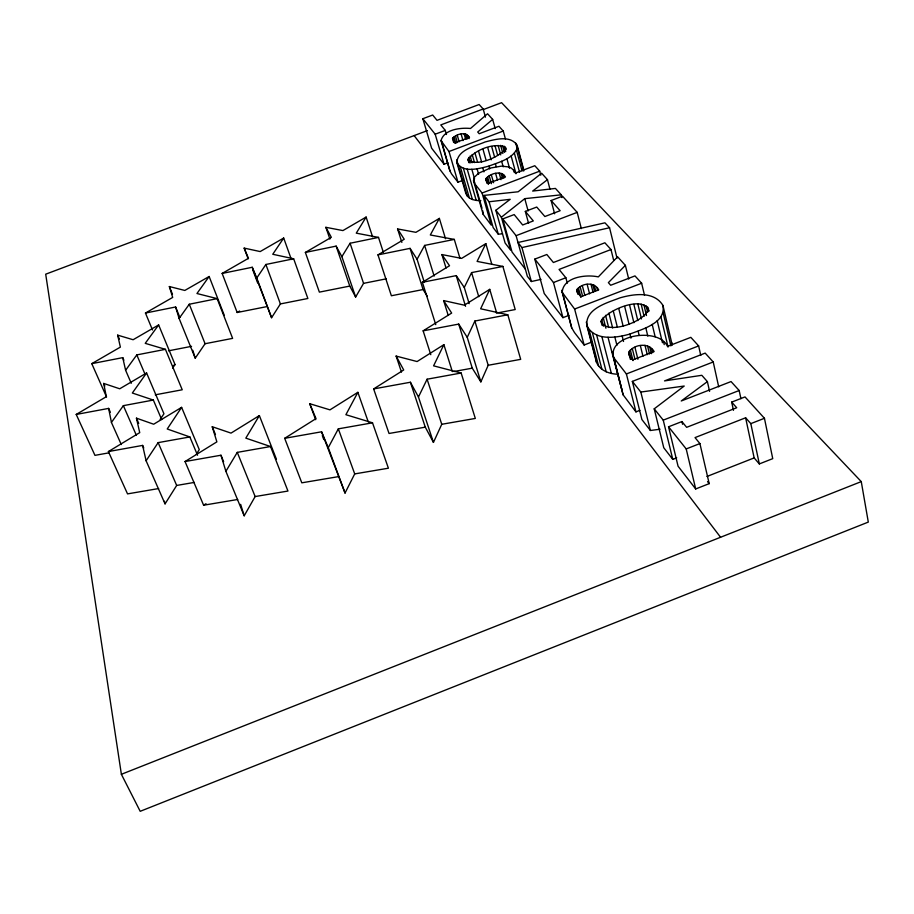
<?xml version="1.0" encoding="UTF-8"?>
<svg xmlns="http://www.w3.org/2000/svg" width="914" height="914" viewBox="0 0 914 914"><rect width="100%" height="100%" fill="white"/><g stroke="black" fill="none" stroke-linecap="round" stroke-linejoin="round"><path stroke-width="1.37" d="M468.048 159.847C473.955 150.17 495.559 141.407 505.773 147.897L505.785 149.016C498.576 157.048 477.565 167.056 468.048 159.847L468.825 162.555M482.729 210.746L483.163 214.322L491.264 225.152L482.078 193.014L475.211 184.388L473.498 180.789L474.366 177.259L478.525 173.249L490.338 168.062L501.375 166.131L508.492 166.908L511.349 168.096L516.124 172.815L534.804 165.731L539.717 171.147L540.791 175.191M586.902 325.795C594.957 341.208 616.036 337.974 629.917 334.044C642.462 329.189 666.123 322.905 662.947 305.436C654.093 290.915 633.859 293.885 619.966 297.861C607.433 302.74 584.88 308.612 586.902 325.795L596.465 362.275C599.904 370.478 609.124 373.929 617.453 374.226M592.078 341.939L584.137 345.001L574.449 332.49L571.696 327.806L562.201 292.343C563.081 276.999 586.103 274.166 598.316 276.908L617.613 256.811L625.382 265.357L628.718 279.056M639.926 410.34L635.961 411.883L623.131 394.859L613.568 357.408C607.49 334.593 658.937 326.949 667.494 346.395L690.835 337.346L698.639 345.915L700.775 355.466M628.706 352.701C633.253 344.064 649.009 342.053 654.138 351.57L632.705 359.888L629.358 355.535L628.706 352.701L630.386 359.396M648.46 308.292C647.558 320.814 606.199 336.295 601.024 321.26C606.382 310.52 643.57 294.342 649.111 311.023M456.794 162.406C463.112 173.534 478.97 168.564 488.887 166.131C499.067 162.064 512.88 158.99 517.427 147.817L517.153 145.349C510.286 134.804 495.034 139.476 485.048 141.978C475.131 146.309 457.948 149.428 456.794 162.406L465.843 193.46C468.059 199.423 475.2 200.749 480.833 200.669M576.791 290.184C581.018 282.963 594.5 281.386 598.716 289.864L580.824 296.742L577.214 292.046L576.791 290.184L577.877 294.285M430.791 354.689L423.136 330.834L458.725 324.093L472.275 368.171L480.855 381.892L488.202 365.269L474.88 321.031L507.818 314.793L520.694 359.351L488.202 365.269M425.284 427.158L389.033 433.476L373.643 388.918L410.409 382.246L425.284 427.158L433.453 442.399L441.748 424.29L427.101 379.207L461.147 373.015L475.314 418.441L441.748 424.29M480.855 381.892L467.237 337.323L474.88 321.031M496.531 312.508L489.755 289.35L480.638 308.783L507.818 314.793M433.453 442.399L418.463 396.996L427.101 379.207M452.35 371.598L443.873 344.669L433.59 365.84L461.147 373.015M469.156 303.642L464.278 287.453L471.59 272.601L502.894 266.431L515.21 309.549L496.416 313.125M491.743 264.055L485.837 243.638L477.097 261.404L502.894 266.431M486.019 178.721C490.121 173.363 501.078 170.061 505.453 176.859L488.305 183.36L486.225 180.595L486.019 178.721L487.151 182.709M338.191 476.685L301.803 482.821L284.677 438.309L321.579 431.796L345.046 493.034L354.712 473.898L338.329 428.849L372.512 422.816L388.404 468.208L354.712 473.898M345.046 493.034L328.263 447.666L338.329 428.849M368.273 421.937L357.865 392.334L345.892 414.705L372.512 422.816M424.256 282.083L417.07 259.268L424.622 245.42L454.292 239.411L459.925 258.182M445.529 238.748L439.36 218.389L430.311 234.978L454.292 239.411M452.521 138.517C456.257 133.901 465.843 131.159 469.51 137.374L454.989 142.847L452.521 138.517L453.675 142.481M237.686 499.49L203.616 505.214L185.039 461.536L220.96 455.229L225.884 471.316L244.187 515.804L255.143 496.553L287.956 491.047L270.544 446.535L245.82 438.137L259.37 415.584L276.405 459.171M349.776 286.082L319.374 292.126L305.367 252.435L336.135 246.117L349.776 286.082L355.637 297.027L363.566 283.351L386.302 278.827M225.884 471.316L237.274 452.373L270.544 446.535M355.637 297.027L341.882 256.651L350.085 243.25L378.51 237.412L383.32 252.207M372.592 236.84L366.114 217.075L356.266 233.15L378.51 237.412M158.625 488.556L127.537 493.891L108.389 451.562L142.618 445.415L146.103 460.77L165.057 503.877L176.676 485.448L194.351 482.409M196.35 454.235L199.275 449.608L181.612 407.358L153.678 424.222L136.449 418.155L139.728 432.642L108.389 451.562M266.911 306.601L237.172 312.497L222.148 273.435L252.241 267.276L271.572 317.729L280.392 303.928L307.869 298.49L293.668 258.788L272.76 254.275L283.694 238.04L291.395 259.519M146.103 460.77L158.156 442.627L189.861 436.949L197.538 455.241M181.612 407.358L167.228 428.986L189.861 436.949M160.133 419.446L163.949 413.779L146.583 372.969L119.723 388.793L103.693 383.423L106.321 396.699L76.216 414.442L94.953 455.355L108.88 452.853M271.572 317.729L256.765 278.005L265.883 264.477L293.668 258.788M152.512 329.977L145.452 313.045L175.614 306.99L179.11 318.438L195.242 358.185L205.079 343.721L232.624 338.374L217.144 298.638L196.956 293.52L209.146 276.485L224.318 315.444M172.62 368.091L175.054 364.583L158.636 324.95L133.113 339.734L117.666 335.141L120.374 347.103L91.777 363.658L106.572 396.996M121.288 444.547L111.428 422.439L123.356 405.656L153.346 400.058L161.687 419.583M146.583 372.969L132.336 393.02L153.346 400.058M179.11 318.438L189.278 304.236L217.144 298.638M131.25 383.297L125.606 370.261L136.803 354.906L165.434 349.342L182.229 389.775L155.277 394.814M158.636 324.95L145.235 343.344L165.434 349.342M625.382 265.357L608.381 282.632L610.666 285.259L634.979 275.914L641.639 283.237L644.519 295.302M463.204 180.207L457.971 182.194L451.63 174.014L449.928 170.895L441.016 140.619C443.964 129.434 460.473 127.469 470.516 128.474L487.55 113.77L492.657 119.38L477.714 132.004L479.199 133.718L498.93 126.281L503.26 131.045L505.453 139.088M549.954 189.175L547.463 179.658L541.614 173.226L518.147 191.78L483.986 195.402L489.07 201.766L510.206 199.321L495.856 210.277L505.111 243.021L510.663 250.185L501.386 217.212L524.773 198.646L561.253 194.831L561.973 197.595M547.463 179.658L532.668 191.072L555.426 188.421L561.253 194.831M676.714 457.834L672.773 459.376L663.758 447.746L654.218 408.832L684.209 386.039L640.828 392.049L632.339 381.401L705.174 353.112L713.228 361.967L718.701 386.839M713.228 361.967L664.512 380.909L701.815 375.3L707.39 381.618L681.25 400.983L731.051 381.561L739.175 390.507L740.923 398.687M203.616 505.214L206.016 503.694M373.643 388.918L403.714 369.976L396.139 356.083L417.092 361.544L443.873 344.669M284.677 438.309L316.016 418.612L309.732 403.702L329.965 409.86L357.865 392.334M423.136 330.834L451.653 313.079L443.633 300.592L464.346 305.173L489.755 289.35M185.039 461.536L216.869 441.862L212.242 426.724L231.025 433.11L259.37 415.584M435.761 324.653L422.394 282.289L449.528 265.757L441.919 254.56L461.616 258.399L485.837 243.638M427.341 296.342L423.079 289.544L391.375 295.759L377.973 254.88L404.228 239.274L397.579 228.934L415.916 232.327L439.36 218.389M172.666 366L175.054 364.583M237.172 312.497L239.628 311.046M305.367 252.435L331.336 237.32L325.875 227.312L342.91 230.579L366.114 217.075M222.148 273.435L248.459 258.308L244.164 248.105L260.182 251.567L283.694 238.04M145.452 313.045L172.677 297.416L169.353 286.539L184.822 290.446L209.146 276.485M121.379 774.295L861.262 481.609L868.3 522.088L140.196 811.312L121.379 774.295L45.7 274.189L427.398 130.599M706.933 476.48L754.153 457.914L759.317 463.924L772.741 458.645L764.447 418.292L745.013 396.916L731.691 402.114L733.462 410.329M731.691 402.114L736.707 407.758L686.643 427.329L681.924 421.56L668.545 426.792L678.062 466.209L695.691 488.956L709.184 483.643L699.907 443.576L695.028 437.6L745.618 417.789L750.817 423.628L759.317 463.924M668.545 426.792L686.208 448.934L699.907 443.576M750.817 423.628L764.447 418.292M654.218 408.832L663.244 420.143L739.175 390.507M613.568 357.408L626.398 373.952L698.639 345.915M613.66 260.33L610.998 249.533L604.874 242.793L553.381 262.501L546.835 254.503L534.804 259.108L553.473 282.517L565.869 277.753L567.308 283.169M562.201 292.343L574.62 309.035L641.639 283.237M534.804 259.108L544.218 293.497L562.944 317.649L569.068 315.296M610.998 249.533L559.06 269.436L565.869 277.753M525.447 269.264L512.034 251.967L502.746 218.926L514.171 214.584L522.671 224.981L533.308 220.925L525.322 211.397L536.735 207.055L544.87 216.527L560.156 210.7L551.119 200.52L562.498 196.19L577.202 212.368L581.338 228.591M502.746 218.926L516.102 235.663L577.202 212.368M485.46 117.152L483.186 108.972L479.13 104.516L437.041 120.34L432.688 115.027L422.839 118.729L431.625 148.194L444.055 164.246L447.803 162.829M482.078 193.014L539.717 171.147M483.186 108.972L440.788 124.921L445.278 130.405L446.466 134.507M483.038 109.669L501.592 102.688L861.262 481.609M422.839 118.729L435.178 134.209L445.278 130.405M441.016 140.619L448.991 151.518L503.26 131.045M609.558 227.746L604.954 222.822L517.941 242.518L521.951 247.568L609.558 227.746L617.019 258.159M516.102 235.663L527.344 276.302L531.365 281.523L540.997 279.387M377.973 254.88L410.066 248.368L417.07 259.268M422.394 282.289L456.235 275.628L464.278 287.453M91.777 363.658L122.75 357.637L123.87 360.219M168.519 350.816L191.563 346.337M76.216 414.442L108.64 408.398L110.365 412.26M454.018 371.495L472.275 368.171M632.339 381.401L641.902 419.549L650.391 430.494L660.068 429.226M483.986 195.402L493.183 227.632L498.29 234.224L502.483 233.767M495.856 210.277L501.386 217.212M707.562 481.598L709.184 483.643M414.145 135.58L720.575 537.261M458.725 324.093L467.237 337.323M336.135 246.117L341.882 256.651M410.409 382.246L418.463 396.996M103.693 383.423L104.847 386.028M123.356 405.656L136.403 435.384M142.618 445.415L143.761 448.009M136.449 418.155L138.734 423.399M158.156 442.627L176.676 485.448M117.666 335.141L119.357 339.071M136.803 354.906L145.086 374.34M252.241 267.276L256.765 278.005M321.579 431.796L328.263 447.666M212.242 426.724L215.453 434.573M220.96 455.229L223.622 461.707M237.274 452.373L255.143 496.553M169.353 286.539L172.483 294.262M175.614 306.99L179.864 317.478M189.278 304.236L205.079 343.721M623.131 394.859L608.004 337.266M252.824 270.007L257.679 283.009M244.164 248.105L248.14 258.765M322.322 435.624L323.773 439.543M309.732 403.702L315.661 419.697M265.883 264.477L280.392 303.928M325.875 227.312L329.908 239.091M350.085 243.25L363.566 283.351M396.139 356.083L401.474 372.101M397.579 228.934L401.863 242.404M410.066 248.368L423.079 289.544M443.633 300.592L448.237 315.444M424.622 245.42L434.15 276.074M192.785 350.291L195.242 358.185M240.633 504.345L244.187 515.804M441.919 254.56L446.055 268.053M456.235 275.628L465.534 306.304M471.59 272.601L478.753 296.684M435.178 134.209L444.055 164.246M441.348 140.47L449.928 170.895M448.991 151.518L457.971 182.194M463.364 168.256L472.424 199.538M454.018 136.746L455.926 143.349M453.036 137.603L454.566 142.881M460.325 166.828L469.385 198.041M456.692 159.927L467.134 195.916M457.251 135.169L459.159 141.761M467.191 169.067L476.24 200.417M455.446 135.935L457.354 142.538M464.095 133.787L465.603 139.077M470.116 156.02L472.047 162.772M468.745 157.448L470.299 162.852M471.818 169.25L474.56 178.813M461.113 134.004L462.998 140.607M468.094 158.728L469.259 162.783M473.623 179.064L474.754 183.017M475.52 185.656L481.964 208.106M473.498 180.789L483.163 214.322M489.07 201.766L498.29 234.224M474.96 152.878L477.645 162.326M468.334 135.992L469.088 138.654M477.062 168.816L478.628 174.288M466.551 134.427L467.682 138.391M472.172 154.5L474.492 162.601M465.466 133.981L466.974 139.271M486.477 177.807L488.35 184.434M478.548 151.153L481.598 161.949M482.763 167.776L483.917 171.889M486.225 180.595L486.979 183.246M488.887 166.131L489.653 168.873M491.332 174.78L493.56 182.72M483.015 149.348L486.042 160.144M489.184 175.728L491.424 183.68M487.55 176.779L489.424 183.406M495.605 173.409L497.456 180.035M487.756 147.668L491.149 159.824M521.951 247.568L531.365 281.523M501.043 173.317L502.517 178.63M499.17 173.043L501.021 179.681M491.663 146.537L494.668 157.345M495.445 163.869L496.211 166.622M492.657 119.38L495.205 128.634M498.13 145.417L500.735 154.889M501.66 161.298L503.18 166.794M503.854 175.042L504.585 177.704M495.034 145.829L497.65 155.3M502.574 173.946L503.671 177.944M505.259 146.937L506.002 149.656M504.208 146.171L505.705 151.598M506.893 158.648L509.532 168.256M502.666 145.623L504.528 152.398M500.632 145.349L502.871 153.483M524.773 198.646L528.121 210.951M511.132 155.928L515.987 173.774M525.322 211.397L528.578 223.324M513.657 169.981L514.376 172.643M516.501 150.422L522.054 170.952M514.376 153.152L519.575 172.358M517.153 145.349L523.768 169.901M517.427 147.817L523.699 171.044M553.473 282.517L562.944 317.649M515.69 143.018L517.153 148.456M561.87 290.195L571.696 327.806M574.62 309.035L584.137 345.001M551.119 200.52L554.615 213.796M578.402 287.716L580.904 297.279M589.027 329.451L598.601 366.034M586.297 322.094L595.471 357.146M577.282 288.881L578.711 294.354M596.671 335.061L606.211 371.849M582.321 285.648L584.811 295.222M592.386 332.673L601.949 369.359M580.104 286.642L582.606 296.216M601.869 336.592L611.375 373.472M587.119 284.265L589.587 293.84M594.294 285.294L595.7 290.778M592.798 284.551L594.546 291.417M601.641 319.42L603.366 326.184M601.024 321.26L602.063 325.327M590.97 284.163L593.072 292.389M605.559 315.33L608.655 327.486M596.922 287.739L597.63 290.492M612.346 352.13L621.874 389.455M603.149 317.409L605.913 328.229M626.398 373.952L635.961 411.883M608.895 313.148L612.654 328.012M614.848 337.06L616.927 345.298M622.148 335.986L623.531 341.482M613.26 310.897L617.338 327.109M630.34 349.891L633.002 360.607M640.828 392.049L650.391 430.494M618.767 308.578L623.142 326.149M629.129 351.353L631.128 359.396M634.933 347.206L637.903 359.259M624.673 306.487L629.015 324.07M629.917 334.044L630.946 338.169M632.282 348.463L634.944 359.168M629.586 305.139L633.893 322.733M633.859 304.362L637.823 320.62M638.132 331.211L639.137 335.347M640.337 345.526L642.953 356.243M671.562 342.384L672.167 344.898M649.694 346.943L651.316 353.661M637.858 303.996L641.468 318.917M647.535 345.846L649.477 353.912M644.987 345.275L647.272 354.666M663.244 420.143L672.773 459.376M643.879 304.659L646.484 315.536M641.148 304.099L644.084 316.324M651.625 348.691L652.596 352.724M645.821 327.886L647.82 336.158M652.196 324.379L655.155 336.786M647.569 306.83L648.54 310.92M646.027 305.596L647.66 312.405M681.924 421.56L682.575 424.279M657.223 320.677L662.444 342.727M686.208 448.934L695.691 488.956M660.925 316.815L668.043 347.092M663.587 341.916L664.227 344.612M164.429 501.249L165.057 503.877M662.947 305.436L672.156 344.784M663.176 312.908L670.876 345.892M122.75 357.637L125.606 370.261M707.39 381.618L709.572 391.375M745.618 417.789L754.153 457.914M108.64 408.398L111.428 422.439M595.814 358.494L596.465 362.275"/></g></svg>
